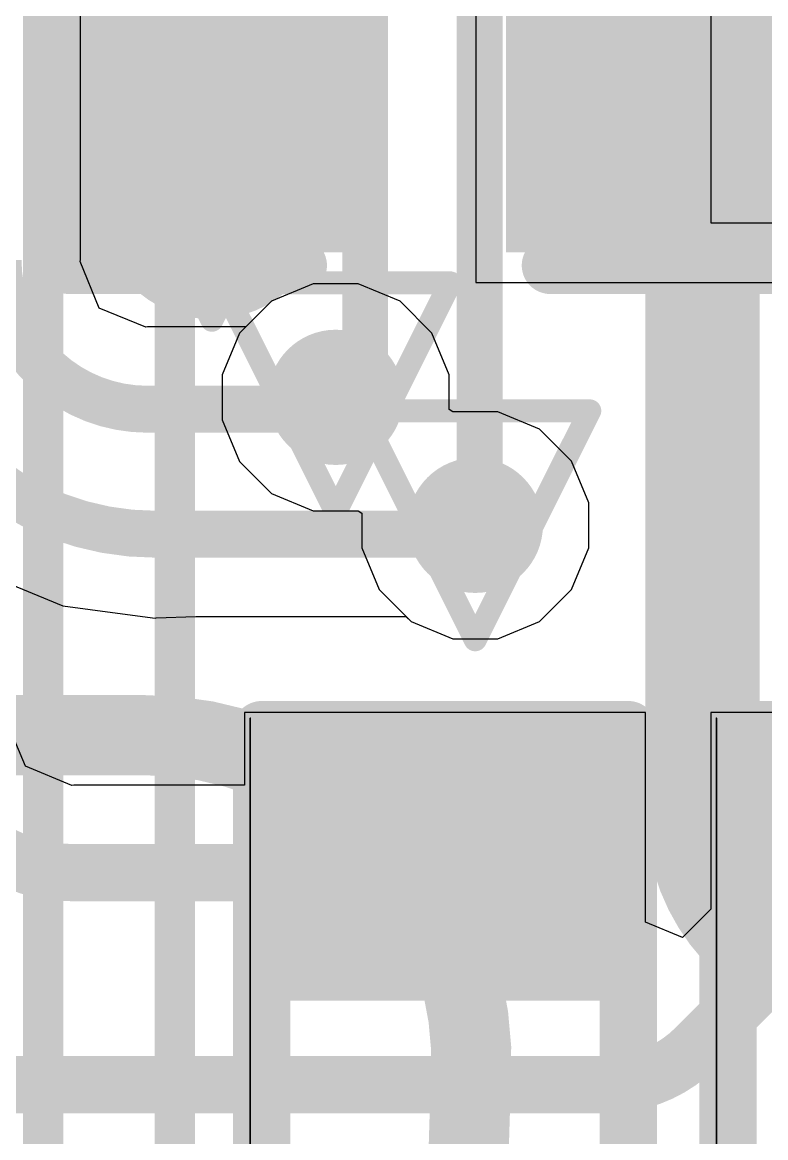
# Model space of a CAD drawing. Header units: inches. Extents: x -6 to 283, y -12 to 154.
# Drawn here: x 33.022 to 34.671, y -5.96 to -3.486 of the extents above; entities that cross this region are included whole.
import ezdxf

# ---------------------------------------------------------------- set-up
doc = ezdxf.new("R2010")
doc.units = ezdxf.units.IN
for name, color, linetype in [('Bottom Layer', 5, 'Continuous'), ('Bottom Overlay', 54, 'Continuous'), ('Bottom Paste', 16, 'Continuous'), ('Bottom Solder', 6, 'Continuous'), ('Drill Drawing', 1, 'Continuous'), ('GND-1', 16, 'Continuous'), ('GND-2', 90, 'Continuous'), ('GND-3', 216, 'Continuous'), ('GND-4', 54, 'Continuous'), ('PWR-1', 156, 'Continuous'), ('PWR-2', 130, 'Continuous'), ('Signal L1', 76, 'Continuous'), ('Signal L2', 6, 'Continuous'), ('Top Layer', 1, 'Continuous'), ('Top Overlay', 2, 'Continuous'), ('Top Paste', 8, 'Continuous'), ('Top Solder', 216, 'Continuous'), ('Via Holes', 16, 'Continuous')]:
    doc.layers.add(name, color=color, linetype=linetype)

# ---------------------------------------------------------------- blocks, each defined once
blk = doc.blocks.new('R___0402_80')
at = {"layer": 'Top Layer'}
for points in [[(-0.6985, -0.3175), (-0.6985, 0.3175), (-0.2413, 0.3175), (-0.2413, -0.3175)], [(0.2413, -0.3175), (0.2413, 0.3175), (0.6985, 0.3175), (0.6985, -0.3175)]]:
    blk.add_hatch(color=1, dxfattribs=at).paths.add_polyline_path(points)
at = {"layer": 'Top Paste'}
for points in [[(-0.6985, -0.3175), (-0.6985, 0.3175), (-0.2413, 0.3175), (-0.2413, -0.3175)], [(0.2413, -0.3175), (0.2413, 0.3175), (0.6985, 0.3175), (0.6985, -0.3175)]]:
    blk.add_hatch(color=8, dxfattribs=at).paths.add_polyline_path(points)
at = {"layer": 'Top Solder'}
for points in [[(-0.7535, -0.3725), (-0.7535, 0.3725), (-0.1863, 0.3725), (-0.1863, -0.3725)], [(0.1863, -0.3725), (0.1863, 0.3725), (0.7535, 0.3725), (0.7535, -0.3725)]]:
    blk.add_hatch(color=216, dxfattribs=at).paths.add_polyline_path(points)
at = {"layer": 'Top Overlay'}
for points in [[(-0.7874, -0.4064, 0.127, 0.127, 0), (-0.7874, 0.4064, 0.127, 0.127, 0)], [(0.7874, 0.4064, 0.127, 0.127, 0), (-0.7874, 0.4064, 0.127, 0.127, 0)], [(0.7874, -0.4064, 0.127, 0.127, 0), (0.7874, 0.4064, 0.127, 0.127, 0)], [(0.7874, -0.4064, 0.127, 0.127, 0), (-0.7874, -0.4064, 0.127, 0.127, 0)], [(0.8128, -0.4318, 0.00323, 0.00323, 0), (-0.8128, -0.4318, 0.00323, 0.00323, 0)]]:
    blk.add_lwpolyline(points, format="xyseb", dxfattribs=at)
for points in [[(-0.8191, 0.4064, 0.0635, 0.0635, 1), (-0.7556, 0.4064, 0.0635, 0.0635, 1)], [(-0.8191, 0.4064, 0.0635, 0.0635, 1), (-0.7556, 0.4064, 0.0635, 0.0635, 1)], [(0.7556, 0.4064, 0.0635, 0.0635, 1), (0.8191, 0.4064, 0.0635, 0.0635, 1)], [(0.7556, 0.4064, 0.0635, 0.0635, 1), (0.8191, 0.4064, 0.0635, 0.0635, 1)], [(-0.8191, -0.4064, 0.0635, 0.0635, 1), (-0.7556, -0.4064, 0.0635, 0.0635, 1)], [(-0.8191, -0.4064, 0.0635, 0.0635, 1), (-0.7556, -0.4064, 0.0635, 0.0635, 1)], [(0.7556, -0.4064, 0.0635, 0.0635, 1), (0.8191, -0.4064, 0.0635, 0.0635, 1)], [(0.7556, -0.4064, 0.0635, 0.0635, 1), (0.8191, -0.4064, 0.0635, 0.0635, 1)], [(-0.8136, -0.4318, 0.00161, 0.00161, 1), (-0.812, -0.4318, 0.00161, 0.00161, 1)], [(0.812, -0.4318, 0.00161, 0.00161, 1), (0.8136, -0.4318, 0.00161, 0.00161, 1)]]:
    blk.add_lwpolyline(points, format="xyseb", close=True, dxfattribs=at)
blk = doc.blocks.new('R___0402_81')
at = {"layer": 'Top Layer'}
for points in [[(-0.6985, -0.3175), (-0.6985, 0.3175), (-0.2413, 0.3175), (-0.2413, -0.3175)], [(0.2413, -0.3175), (0.2413, 0.3175), (0.6985, 0.3175), (0.6985, -0.3175)]]:
    blk.add_hatch(color=1, dxfattribs=at).paths.add_polyline_path(points)
at = {"layer": 'Top Paste'}
for points in [[(-0.6985, -0.3175), (-0.6985, 0.3175), (-0.2413, 0.3175), (-0.2413, -0.3175)], [(0.2413, -0.3175), (0.2413, 0.3175), (0.6985, 0.3175), (0.6985, -0.3175)]]:
    blk.add_hatch(color=8, dxfattribs=at).paths.add_polyline_path(points)
at = {"layer": 'Top Solder'}
for points in [[(-0.7535, -0.3725), (-0.7535, 0.3725), (-0.1863, 0.3725), (-0.1863, -0.3725)], [(0.1863, -0.3725), (0.1863, 0.3725), (0.7535, 0.3725), (0.7535, -0.3725)]]:
    blk.add_hatch(color=216, dxfattribs=at).paths.add_polyline_path(points)
at = {"layer": 'Top Overlay'}
for points in [[(-0.7874, -0.4064, 0.127, 0.127, 0), (-0.7874, 0.4064, 0.127, 0.127, 0)], [(0.7874, 0.4064, 0.127, 0.127, 0), (-0.7874, 0.4064, 0.127, 0.127, 0)], [(0.7874, -0.4064, 0.127, 0.127, 0), (0.7874, 0.4064, 0.127, 0.127, 0)], [(0.7874, -0.4064, 0.127, 0.127, 0), (-0.7874, -0.4064, 0.127, 0.127, 0)], [(0.8128, -0.4318, 0.00323, 0.00323, 0), (-0.8128, -0.4318, 0.00323, 0.00323, 0)]]:
    blk.add_lwpolyline(points, format="xyseb", dxfattribs=at)
for points in [[(-0.8191, 0.4064, 0.0635, 0.0635, 1), (-0.7556, 0.4064, 0.0635, 0.0635, 1)], [(-0.8191, 0.4064, 0.0635, 0.0635, 1), (-0.7556, 0.4064, 0.0635, 0.0635, 1)], [(0.7556, 0.4064, 0.0635, 0.0635, 1), (0.8191, 0.4064, 0.0635, 0.0635, 1)], [(0.7556, 0.4064, 0.0635, 0.0635, 1), (0.8191, 0.4064, 0.0635, 0.0635, 1)], [(-0.8191, -0.4064, 0.0635, 0.0635, 1), (-0.7556, -0.4064, 0.0635, 0.0635, 1)], [(-0.8191, -0.4064, 0.0635, 0.0635, 1), (-0.7556, -0.4064, 0.0635, 0.0635, 1)], [(0.7556, -0.4064, 0.0635, 0.0635, 1), (0.8191, -0.4064, 0.0635, 0.0635, 1)], [(0.7556, -0.4064, 0.0635, 0.0635, 1), (0.8191, -0.4064, 0.0635, 0.0635, 1)], [(-0.8136, -0.4318, 0.00161, 0.00161, 1), (-0.812, -0.4318, 0.00161, 0.00161, 1)], [(0.812, -0.4318, 0.00161, 0.00161, 1), (0.8136, -0.4318, 0.00161, 0.00161, 1)]]:
    blk.add_lwpolyline(points, format="xyseb", close=True, dxfattribs=at)
blk = doc.blocks.new('C___0402_B_438')
at = {"layer": 'Bottom Layer'}
for points in [[(-0.2413, 0.3175), (-0.2413, -0.3175), (-0.6985, -0.3175), (-0.6985, 0.3175)], [(0.6985, 0.3175), (0.6985, -0.3175), (0.2413, -0.3175), (0.2413, 0.3175)]]:
    blk.add_hatch(color=5, dxfattribs=at).paths.add_polyline_path(points)
at = {"layer": 'Bottom Paste'}
for points in [[(-0.2413, 0.3175), (-0.2413, -0.3175), (-0.6985, -0.3175), (-0.6985, 0.3175)], [(0.6985, 0.3175), (0.6985, -0.3175), (0.2413, -0.3175), (0.2413, 0.3175)]]:
    blk.add_hatch(color=16, dxfattribs=at).paths.add_polyline_path(points)
at = {"layer": 'Bottom Solder'}
for points in [[(-0.1813, 0.3775), (-0.1813, -0.3775), (-0.7585, -0.3775), (-0.7585, 0.3775)], [(0.7585, 0.3775), (0.7585, -0.3775), (0.1813, -0.3775), (0.1813, 0.3775)]]:
    blk.add_hatch(color=6, dxfattribs=at).paths.add_polyline_path(points)
at = {"layer": 'Bottom Overlay'}
for points in [[(-0.2794, 0.4064, 0.127, 0.127, 0), (-0.7874, 0.4064, 0.127, 0.127, 0)], [(-0.7874, 0.4064, 0.127, 0.127, 0), (-0.7874, -0.4064, 0.127, 0.127, 0)], [(0.7874, 0.4064, 0.127, 0.127, 0), (0.2794, 0.4064, 0.127, 0.127, 0)], [(0.7874, 0.4064, 0.127, 0.127, 0), (0.7874, -0.4064, 0.127, 0.127, 0)], [(-0.2794, -0.4064, 0.127, 0.127, 0), (-0.7874, -0.4064, 0.127, 0.127, 0)], [(0.7874, -0.4064, 0.127, 0.127, 0), (0.2794, -0.4064, 0.127, 0.127, 0)]]:
    blk.add_lwpolyline(points, format="xyseb", dxfattribs=at)
for points in [[(-0.8191, 0.4064, 0.0635, 0.0635, 1), (-0.7556, 0.4064, 0.0635, 0.0635, 1)], [(-0.8191, 0.4064, 0.0635, 0.0635, 1), (-0.7556, 0.4064, 0.0635, 0.0635, 1)], [(-0.3111, 0.4064, 0.0635, 0.0635, 1), (-0.2477, 0.4064, 0.0635, 0.0635, 1)], [(0.2477, 0.4064, 0.0635, 0.0635, 1), (0.3111, 0.4064, 0.0635, 0.0635, 1)], [(0.7556, 0.4064, 0.0635, 0.0635, 1), (0.8191, 0.4064, 0.0635, 0.0635, 1)], [(0.7556, 0.4064, 0.0635, 0.0635, 1), (0.8191, 0.4064, 0.0635, 0.0635, 1)], [(-0.8191, -0.4064, 0.0635, 0.0635, 1), (-0.7556, -0.4064, 0.0635, 0.0635, 1)], [(-0.8191, -0.4064, 0.0635, 0.0635, 1), (-0.7556, -0.4064, 0.0635, 0.0635, 1)], [(-0.3111, -0.4064, 0.0635, 0.0635, 1), (-0.2477, -0.4064, 0.0635, 0.0635, 1)], [(0.2477, -0.4064, 0.0635, 0.0635, 1), (0.3111, -0.4064, 0.0635, 0.0635, 1)], [(0.7556, -0.4064, 0.0635, 0.0635, 1), (0.8191, -0.4064, 0.0635, 0.0635, 1)], [(0.7556, -0.4064, 0.0635, 0.0635, 1), (0.8191, -0.4064, 0.0635, 0.0635, 1)]]:
    blk.add_lwpolyline(points, format="xyseb", close=True, dxfattribs=at)
blk = doc.blocks.new('C___0402_439')
at = {"layer": 'Top Layer'}
for points in [[(-0.6985, -0.3175), (-0.6985, 0.3175), (-0.2413, 0.3175), (-0.2413, -0.3175)], [(0.2413, -0.3175), (0.2413, 0.3175), (0.6985, 0.3175), (0.6985, -0.3175)]]:
    blk.add_hatch(color=1, dxfattribs=at).paths.add_polyline_path(points)
at = {"layer": 'Top Paste'}
for points in [[(-0.6985, -0.3175), (-0.6985, 0.3175), (-0.2413, 0.3175), (-0.2413, -0.3175)], [(0.2413, -0.3175), (0.2413, 0.3175), (0.6985, 0.3175), (0.6985, -0.3175)]]:
    blk.add_hatch(color=8, dxfattribs=at).paths.add_polyline_path(points)
at = {"layer": 'Top Solder'}
for points in [[(-0.7585, -0.3775), (-0.7585, 0.3775), (-0.1813, 0.3775), (-0.1813, -0.3775)], [(0.1813, -0.3775), (0.1813, 0.3775), (0.7585, 0.3775), (0.7585, -0.3775)]]:
    blk.add_hatch(color=216, dxfattribs=at).paths.add_polyline_path(points)
at = {"layer": 'Top Overlay'}
for points in [[(-0.7874, 0.4064, 0.127, 0.127, 0), (-0.7874, -0.4064, 0.127, 0.127, 0)], [(-0.7874, 0.4064, 0.127, 0.127, 0), (-0.2794, 0.4064, 0.127, 0.127, 0)], [(0.2794, 0.4064, 0.127, 0.127, 0), (0.7874, 0.4064, 0.127, 0.127, 0)], [(0.7874, 0.4064, 0.127, 0.127, 0), (0.7874, -0.4064, 0.127, 0.127, 0)], [(-0.7874, -0.4064, 0.127, 0.127, 0), (-0.2794, -0.4064, 0.127, 0.127, 0)], [(0.2794, -0.4064, 0.127, 0.127, 0), (0.7874, -0.4064, 0.127, 0.127, 0)]]:
    blk.add_lwpolyline(points, format="xyseb", dxfattribs=at)
for points in [[(-0.8191, 0.4064, 0.0635, 0.0635, 1), (-0.7556, 0.4064, 0.0635, 0.0635, 1)], [(-0.8191, 0.4064, 0.0635, 0.0635, 1), (-0.7556, 0.4064, 0.0635, 0.0635, 1)], [(-0.3111, 0.4064, 0.0635, 0.0635, 1), (-0.2477, 0.4064, 0.0635, 0.0635, 1)], [(0.2477, 0.4064, 0.0635, 0.0635, 1), (0.3111, 0.4064, 0.0635, 0.0635, 1)], [(0.7556, 0.4064, 0.0635, 0.0635, 1), (0.8191, 0.4064, 0.0635, 0.0635, 1)], [(0.7556, 0.4064, 0.0635, 0.0635, 1), (0.8191, 0.4064, 0.0635, 0.0635, 1)], [(-0.8191, -0.4064, 0.0635, 0.0635, 1), (-0.7556, -0.4064, 0.0635, 0.0635, 1)], [(-0.8191, -0.4064, 0.0635, 0.0635, 1), (-0.7556, -0.4064, 0.0635, 0.0635, 1)], [(-0.3111, -0.4064, 0.0635, 0.0635, 1), (-0.2477, -0.4064, 0.0635, 0.0635, 1)], [(0.2477, -0.4064, 0.0635, 0.0635, 1), (0.3111, -0.4064, 0.0635, 0.0635, 1)], [(0.7556, -0.4064, 0.0635, 0.0635, 1), (0.8191, -0.4064, 0.0635, 0.0635, 1)], [(0.7556, -0.4064, 0.0635, 0.0635, 1), (0.8191, -0.4064, 0.0635, 0.0635, 1)]]:
    blk.add_lwpolyline(points, format="xyseb", close=True, dxfattribs=at)

msp = doc.modelspace()

# ---------------------------------------------------------------- hatches: boundary and pattern name
at = {"layer": 'Bottom Layer'}
h = msp.add_hatch(color=5, dxfattribs=at)
edge = h.paths.add_edge_path()
edge.add_arc((33.4426, -3.8929), 0.15, 0, 360)
h = msp.add_hatch(color=5, dxfattribs=at)
edge = h.paths.add_edge_path()
edge.add_arc((33.7172, -4.3178), 0.15, 0, 360)
h = msp.add_hatch(color=5, dxfattribs=at)
edge = h.paths.add_edge_path()
edge.add_arc((34.0266, -4.6017), 0.15, 0, 360)
at = {"layer": 'Bottom Solder'}
h = msp.add_hatch(color=6, dxfattribs=at)
edge = h.paths.add_edge_path()
edge.add_arc((33.4426, -3.8929), 0.2516, 0, 360)
at = {"layer": 'GND-1'}
h = msp.add_hatch(color=16, dxfattribs=at)
edge = h.paths.add_edge_path()
edge.add_arc((33.7172, -4.3178), 0.15, 0, 360)
h = msp.add_hatch(color=16, dxfattribs=at)
edge = h.paths.add_edge_path()
edge.add_arc((34.0266, -4.6017), 0.15, 0, 360)
at = {"layer": 'GND-2'}
h = msp.add_hatch(color=90, dxfattribs=at)
edge = h.paths.add_edge_path()
edge.add_arc((33.7172, -4.3178), 0.15, 0, 360)
h = msp.add_hatch(color=90, dxfattribs=at)
edge = h.paths.add_edge_path()
edge.add_arc((34.0266, -4.6017), 0.15, 0, 360)
at = {"layer": 'GND-3'}
h = msp.add_hatch(color=216, dxfattribs=at)
edge = h.paths.add_edge_path()
edge.add_arc((33.7172, -4.3178), 0.15, 0, 360)
h = msp.add_hatch(color=216, dxfattribs=at)
edge = h.paths.add_edge_path()
edge.add_arc((34.0266, -4.6017), 0.15, 0, 360)
at = {"layer": 'GND-4'}
h = msp.add_hatch(color=54, dxfattribs=at)
edge = h.paths.add_edge_path()
edge.add_arc((33.4426, -3.8929), 0.15, 0, 360)
h = msp.add_hatch(color=54, dxfattribs=at)
edge = h.paths.add_edge_path()
edge.add_arc((33.7172, -4.3178), 0.15, 0, 360)
h = msp.add_hatch(color=54, dxfattribs=at)
edge = h.paths.add_edge_path()
edge.add_arc((34.0266, -4.6017), 0.15, 0, 360)
at = {"layer": 'PWR-1'}
h = msp.add_hatch(color=156, dxfattribs=at)
edge = h.paths.add_edge_path()
edge.add_arc((33.7172, -4.3178), 0.15, 0, 360)
h = msp.add_hatch(color=156, dxfattribs=at)
edge = h.paths.add_edge_path()
edge.add_arc((34.0266, -4.6017), 0.15, 0, 360)
at = {"layer": 'PWR-2'}
h = msp.add_hatch(color=130, dxfattribs=at)
edge = h.paths.add_edge_path()
edge.add_arc((33.7172, -4.3178), 0.15, 0, 360)
h = msp.add_hatch(color=130, dxfattribs=at)
edge = h.paths.add_edge_path()
edge.add_arc((34.0266, -4.6017), 0.15, 0, 360)
at = {"layer": 'Signal L1'}
h = msp.add_hatch(color=76, dxfattribs=at)
edge = h.paths.add_edge_path()
edge.add_arc((33.7172, -4.3178), 0.15, 0, 360)
h = msp.add_hatch(color=76, dxfattribs=at)
edge = h.paths.add_edge_path()
edge.add_arc((34.0266, -4.6017), 0.15, 0, 360)
at = {"layer": 'Signal L2'}
h = msp.add_hatch(color=6, dxfattribs=at)
edge = h.paths.add_edge_path()
edge.add_arc((33.4426, -3.8929), 0.15, 0, 360)
h = msp.add_hatch(color=6, dxfattribs=at)
edge = h.paths.add_edge_path()
edge.add_arc((33.7172, -4.3178), 0.15, 0, 360)
h = msp.add_hatch(color=6, dxfattribs=at)
edge = h.paths.add_edge_path()
edge.add_arc((34.0266, -4.6017), 0.15, 0, 360)
at = {"layer": 'Top Layer'}
h = msp.add_hatch(color=1, dxfattribs=at)
edge = h.paths.add_edge_path()
edge.add_arc((33.7172, -4.3178), 0.15, 0, 360)
h = msp.add_hatch(color=1, dxfattribs=at)
edge = h.paths.add_edge_path()
edge.add_arc((34.0266, -4.6017), 0.15, 0, 360)
at = {"layer": 'Via Holes'}
h = msp.add_hatch(color=7, dxfattribs=at)
edge = h.paths.add_edge_path()
edge.add_arc((33.4426, -3.8929), 0.075, 0, 360)
h = msp.add_hatch(color=7, dxfattribs=at)
edge = h.paths.add_edge_path()
edge.add_arc((33.7172, -4.3178), 0.075, 0, 360)
h = msp.add_hatch(color=7, dxfattribs=at)
edge = h.paths.add_edge_path()
edge.add_arc((34.0266, -4.6017), 0.075, 0, 360)

# ---------------------------------------------------------------- linework, layer by layer
at = {"layer": 'Bottom Layer'}
for p, q in [((33.151, -4.0129), (33.151, -0.7122)), ((34.028, -3.1743), (34.028, -4.0633)), ((33.1502, -4.0166), (33.151, -4.0129)), ((33.1929, -4.1197), (33.1502, -4.0166)), ((33.6672, -4.0662), (33.5747, -4.1045)), ((33.7673, -4.0662), (33.6672, -4.0662)), ((33.8597, -4.1045), (33.7673, -4.0662)), ((34.028, -4.0633), (34.7392, -4.0633)), ((33.5747, -4.1045), (33.5175, -4.1617)), ((33.9305, -4.1752), (33.8597, -4.1045)), ((33.296, -4.1624), (33.1929, -4.1197)), ((33.2998, -4.1617), (33.296, -4.1624)), ((33.5175, -4.1617), (33.2998, -4.1617)), ((33.9688, -4.2677), (33.9305, -4.1752)), ((33.9688, -4.345), (33.9688, -4.2677)), ((33.9765, -4.3501), (33.9688, -4.345)), ((34.0766, -4.3501), (33.9765, -4.3501)), ((34.1691, -4.3884), (34.0766, -4.3501)), ((34.2399, -4.4592), (34.1691, -4.3884)), ((34.2782, -4.5517), (34.2399, -4.4592)), ((34.2782, -4.6518), (34.2782, -4.5517)), ((34.2399, -4.7442), (34.2782, -4.6518)), ((32.9213, -4.7013), (33.112, -4.7803)), ((34.1691, -4.815), (34.2399, -4.7442)), ((33.112, -4.7803), (33.2335, -4.7963)), ((33.2335, -4.7963), (33.3166, -4.8073)), ((33.3166, -4.8073), (33.3191, -4.8069)), ((33.3191, -4.8069), (33.4069, -4.804)), ((33.4069, -4.804), (33.873, -4.804)), ((33.873, -4.804), (33.8841, -4.815)), ((33.8841, -4.815), (33.9765, -4.8533)), ((34.0766, -4.8533), (34.1691, -4.815)), ((33.9765, -4.8533), (34.0766, -4.8533))]:
    msp.add_line(p, q, dxfattribs=at)
for points in [[(33.4438, -3.6188, 0.254, 0.254, 0), (33.4438, -2.6028, 0.254, 0.254, 0)], [(34.3836, -3.5299, 0.1041, 0.1041, 0), (34.5601, -3.3534, 0.1041, 0.1041, 0)], [(34.3836, -3.6188, 0.1041, 0.1041, 0), (34.3836, -3.5299, 0.1041, 0.1041, 0)], [(33.3184, -4.6214, 0.1041, 0.1041, -0.415066), (32.7119, -4.0167, 0.1041, 0.1041, 0)], [(33.2998, -4.3442, 0.1041, 0.1041, -0.414214), (32.9684, -4.0129, 0.1041, 0.1041, 0)], [(33.6907, -4.3442, 0.1041, 0.1041, 0), (33.7172, -4.3178, 0.1041, 0.1041, 0)], [(33.2998, -4.3442, 0.1041, 0.1041, 0), (33.6907, -4.3442, 0.1041, 0.1041, 0)], [(34.0069, -4.6214, 0.1041, 0.1041, 0), (34.0266, -4.6017, 0.1041, 0.1041, 0)], [(33.3184, -4.6214, 0.1041, 0.1041, 0), (33.3185, -4.6214, 0.1041, 0.1041, 0)], [(33.3185, -4.6214, 0.1041, 0.1041, -0.000067), (33.3184, -4.6214, 0.1041, 0.1041, 0)], [(33.3185, -4.6214, 0.1041, 0.1041, 0), (34.0069, -4.6214, 0.1041, 0.1041, 0)]]:
    msp.add_lwpolyline(points, format="xyseb", dxfattribs=at)
for points in [[(34.3575, -3.5299, 0.0521, 0.0521, 1), (34.4096, -3.5299, 0.0521, 0.0521, 1)], [(34.3575, -3.5299, 0.0521, 0.0521, 1), (34.4096, -3.5299, 0.0521, 0.0521, 1)], [(33.3803, -3.6188, 0.127, 0.127, 1), (33.5073, -3.6188, 0.127, 0.127, 1)], [(34.3575, -3.6188, 0.0521, 0.0521, 1), (34.4096, -3.6188, 0.0521, 0.0521, 1)], [(33.6912, -4.3178, 0.0521, 0.0521, 1), (33.7432, -4.3178, 0.0521, 0.0521, 1)], [(33.2738, -4.3442, 0.0521, 0.0521, 1), (33.3258, -4.3442, 0.0521, 0.0521, 1)], [(33.2738, -4.3442, 0.0521, 0.0521, 1), (33.3258, -4.3442, 0.0521, 0.0521, 1)], [(33.6647, -4.3442, 0.0521, 0.0521, 1), (33.7168, -4.3442, 0.0521, 0.0521, 1)], [(33.6647, -4.3442, 0.0521, 0.0521, 1), (33.7168, -4.3442, 0.0521, 0.0521, 1)], [(34.0006, -4.6017, 0.0521, 0.0521, 1), (34.0526, -4.6017, 0.0521, 0.0521, 1)], [(33.2923, -4.6214, 0.0521, 0.0521, 1), (33.3444, -4.6214, 0.0521, 0.0521, 1)], [(33.2923, -4.6214, 0.0521, 0.0521, 1), (33.3444, -4.6214, 0.0521, 0.0521, 1)], [(33.2923, -4.6214, 0.0521, 0.0521, 1), (33.3444, -4.6214, 0.0521, 0.0521, 1)], [(33.2925, -4.6214, 0.0521, 0.0521, 1), (33.3446, -4.6214, 0.0521, 0.0521, 1)], [(33.2925, -4.6214, 0.0521, 0.0521, 1), (33.3446, -4.6214, 0.0521, 0.0521, 1)], [(33.2925, -4.6214, 0.0521, 0.0521, 1), (33.3446, -4.6214, 0.0521, 0.0521, 1)], [(33.9809, -4.6214, 0.0521, 0.0521, 1), (34.0329, -4.6214, 0.0521, 0.0521, 1)], [(33.9809, -4.6214, 0.0521, 0.0521, 1), (34.0329, -4.6214, 0.0521, 0.0521, 1)]]:
    msp.add_lwpolyline(points, format="xyseb", close=True, dxfattribs=at)
at = {"layer": 'Drill Drawing'}
for points in [[(33.1886, -3.6389, 0.0508, 0.0508, 0), (33.6966, -3.6389, 0.0508, 0.0508, 0)], [(33.1886, -3.6389, 0.0508, 0.0508, 0), (33.4426, -4.1469, 0.0508, 0.0508, 0)], [(33.4426, -4.1469, 0.0508, 0.0508, 0), (33.6966, -3.6389, 0.0508, 0.0508, 0)], [(33.4632, -4.0638, 0.0508, 0.0508, 0), (33.9712, -4.0638, 0.0508, 0.0508, 0)], [(33.4632, -4.0638, 0.0508, 0.0508, 0), (33.7172, -4.5718, 0.0508, 0.0508, 0)], [(33.7172, -4.5718, 0.0508, 0.0508, 0), (33.9712, -4.0638, 0.0508, 0.0508, 0)], [(33.7726, -4.3477, 0.0508, 0.0508, 0), (34.2806, -4.3477, 0.0508, 0.0508, 0)], [(33.7726, -4.3477, 0.0508, 0.0508, 0), (34.0266, -4.8557, 0.0508, 0.0508, 0)], [(34.0266, -4.8557, 0.0508, 0.0508, 0), (34.2806, -4.3477, 0.0508, 0.0508, 0)]]:
    msp.add_lwpolyline(points, format="xyseb", dxfattribs=at)
for points in [[(33.1759, -3.6389, 0.0254, 0.0254, 1), (33.2013, -3.6389, 0.0254, 0.0254, 1)], [(33.1759, -3.6389, 0.0254, 0.0254, 1), (33.2013, -3.6389, 0.0254, 0.0254, 1)], [(33.6839, -3.6389, 0.0254, 0.0254, 1), (33.7093, -3.6389, 0.0254, 0.0254, 1)], [(33.6839, -3.6389, 0.0254, 0.0254, 1), (33.7093, -3.6389, 0.0254, 0.0254, 1)], [(33.4505, -4.0638, 0.0254, 0.0254, 1), (33.4759, -4.0638, 0.0254, 0.0254, 1)], [(33.4505, -4.0638, 0.0254, 0.0254, 1), (33.4759, -4.0638, 0.0254, 0.0254, 1)], [(33.9585, -4.0638, 0.0254, 0.0254, 1), (33.9839, -4.0638, 0.0254, 0.0254, 1)], [(33.9585, -4.0638, 0.0254, 0.0254, 1), (33.9839, -4.0638, 0.0254, 0.0254, 1)], [(33.4299, -4.1469, 0.0254, 0.0254, 1), (33.4553, -4.1469, 0.0254, 0.0254, 1)], [(33.4299, -4.1469, 0.0254, 0.0254, 1), (33.4553, -4.1469, 0.0254, 0.0254, 1)], [(33.7599, -4.3477, 0.0254, 0.0254, 1), (33.7853, -4.3477, 0.0254, 0.0254, 1)], [(33.7599, -4.3477, 0.0254, 0.0254, 1), (33.7853, -4.3477, 0.0254, 0.0254, 1)], [(34.2679, -4.3477, 0.0254, 0.0254, 1), (34.2933, -4.3477, 0.0254, 0.0254, 1)], [(34.2679, -4.3477, 0.0254, 0.0254, 1), (34.2933, -4.3477, 0.0254, 0.0254, 1)], [(33.7045, -4.5718, 0.0254, 0.0254, 1), (33.7299, -4.5718, 0.0254, 0.0254, 1)], [(33.7045, -4.5718, 0.0254, 0.0254, 1), (33.7299, -4.5718, 0.0254, 0.0254, 1)], [(34.0139, -4.8557, 0.0254, 0.0254, 1), (34.0393, -4.8557, 0.0254, 0.0254, 1)], [(34.0139, -4.8557, 0.0254, 0.0254, 1), (34.0393, -4.8557, 0.0254, 0.0254, 1)]]:
    msp.add_lwpolyline(points, format="xyseb", close=True, dxfattribs=at)
at = {"layer": 'GND-1'}
for p, q in [((33.6672, -4.0662), (33.5747, -4.1045)), ((33.7673, -4.0662), (33.6672, -4.0662)), ((33.8597, -4.1045), (33.7673, -4.0662)), ((33.5747, -4.1045), (33.5039, -4.1752)), ((33.9305, -4.1752), (33.8597, -4.1045)), ((33.5039, -4.1752), (33.4656, -4.2677)), ((33.9688, -4.2677), (33.9305, -4.1752)), ((33.4656, -4.2677), (33.4656, -4.3678)), ((33.9688, -4.345), (33.9688, -4.2677)), ((33.9765, -4.3501), (33.9688, -4.345)), ((34.0766, -4.3501), (33.9765, -4.3501)), ((34.1691, -4.3884), (34.0766, -4.3501)), ((33.4656, -4.3678), (33.5039, -4.4603)), ((34.2399, -4.4592), (34.1691, -4.3884)), ((33.5039, -4.4603), (33.5747, -4.5311)), ((34.2782, -4.5517), (34.2399, -4.4592)), ((33.5747, -4.5311), (33.6672, -4.5694)), ((34.2782, -4.6518), (34.2782, -4.5517)), ((33.6672, -4.5694), (33.7673, -4.5694)), ((33.7673, -4.5694), (33.775, -4.5745)), ((33.775, -4.5745), (33.775, -4.6518)), ((33.775, -4.6518), (33.8133, -4.7442)), ((34.2399, -4.7442), (34.2782, -4.6518)), ((33.8133, -4.7442), (33.8841, -4.815)), ((34.1691, -4.815), (34.2399, -4.7442)), ((33.8841, -4.815), (33.9765, -4.8533)), ((34.0766, -4.8533), (34.1691, -4.815)), ((33.9765, -4.8533), (34.0766, -4.8533))]:
    msp.add_line(p, q, dxfattribs=at)
at = {"layer": 'GND-2'}
for p, q in [((33.6672, -4.0662), (33.5747, -4.1045)), ((33.7673, -4.0662), (33.6672, -4.0662)), ((33.8597, -4.1045), (33.7673, -4.0662)), ((33.5747, -4.1045), (33.5039, -4.1752)), ((33.9305, -4.1752), (33.8597, -4.1045)), ((33.5039, -4.1752), (33.4656, -4.2677)), ((33.9688, -4.2677), (33.9305, -4.1752)), ((33.4656, -4.2677), (33.4656, -4.3678)), ((33.9688, -4.345), (33.9688, -4.2677)), ((33.9765, -4.3501), (33.9688, -4.345)), ((34.0766, -4.3501), (33.9765, -4.3501)), ((34.1691, -4.3884), (34.0766, -4.3501)), ((33.4656, -4.3678), (33.5039, -4.4603)), ((34.2399, -4.4592), (34.1691, -4.3884)), ((33.5039, -4.4603), (33.5747, -4.5311)), ((34.2782, -4.5517), (34.2399, -4.4592)), ((33.5747, -4.5311), (33.6672, -4.5694)), ((34.2782, -4.6518), (34.2782, -4.5517)), ((33.6672, -4.5694), (33.7673, -4.5694)), ((33.7673, -4.5694), (33.775, -4.5745)), ((33.775, -4.5745), (33.775, -4.6518)), ((33.775, -4.6518), (33.8133, -4.7442)), ((34.2399, -4.7442), (34.2782, -4.6518)), ((33.8133, -4.7442), (33.8841, -4.815)), ((34.1691, -4.815), (34.2399, -4.7442)), ((33.8841, -4.815), (33.9765, -4.8533)), ((34.0766, -4.8533), (34.1691, -4.815)), ((33.9765, -4.8533), (34.0766, -4.8533))]:
    msp.add_line(p, q, dxfattribs=at)
at = {"layer": 'GND-3'}
for p, q in [((33.6672, -4.0662), (33.5747, -4.1045)), ((33.7673, -4.0662), (33.6672, -4.0662)), ((33.8597, -4.1045), (33.7673, -4.0662)), ((33.5747, -4.1045), (33.5039, -4.1752)), ((33.9305, -4.1752), (33.8597, -4.1045)), ((33.5039, -4.1752), (33.4656, -4.2677)), ((33.9688, -4.2677), (33.9305, -4.1752)), ((33.4656, -4.2677), (33.4656, -4.3678)), ((33.9688, -4.345), (33.9688, -4.2677)), ((33.9765, -4.3501), (33.9688, -4.345)), ((34.0766, -4.3501), (33.9765, -4.3501)), ((34.1691, -4.3884), (34.0766, -4.3501)), ((33.4656, -4.3678), (33.5039, -4.4603)), ((34.2399, -4.4592), (34.1691, -4.3884)), ((33.5039, -4.4603), (33.5747, -4.5311)), ((34.2782, -4.5517), (34.2399, -4.4592)), ((33.5747, -4.5311), (33.6672, -4.5694)), ((34.2782, -4.6518), (34.2782, -4.5517)), ((33.6672, -4.5694), (33.7673, -4.5694)), ((33.7673, -4.5694), (33.775, -4.5745)), ((33.775, -4.5745), (33.775, -4.6518)), ((33.775, -4.6518), (33.8133, -4.7442)), ((34.2399, -4.7442), (34.2782, -4.6518)), ((33.8133, -4.7442), (33.8841, -4.815)), ((34.1691, -4.815), (34.2399, -4.7442)), ((33.8841, -4.815), (33.9765, -4.8533)), ((34.0766, -4.8533), (34.1691, -4.815)), ((33.9765, -4.8533), (34.0766, -4.8533))]:
    msp.add_line(p, q, dxfattribs=at)
at = {"layer": 'GND-4'}
for p, q in [((33.6672, -4.0662), (33.5747, -4.1045)), ((33.7673, -4.0662), (33.6672, -4.0662)), ((33.8597, -4.1045), (33.7673, -4.0662)), ((33.5747, -4.1045), (33.5039, -4.1752)), ((33.9305, -4.1752), (33.8597, -4.1045)), ((33.5039, -4.1752), (33.4656, -4.2677)), ((33.9688, -4.2677), (33.9305, -4.1752)), ((33.4656, -4.2677), (33.4656, -4.3678)), ((33.9688, -4.345), (33.9688, -4.2677)), ((33.9765, -4.3501), (33.9688, -4.345)), ((34.0766, -4.3501), (33.9765, -4.3501)), ((34.1691, -4.3884), (34.0766, -4.3501)), ((33.4656, -4.3678), (33.5039, -4.4603)), ((34.2399, -4.4592), (34.1691, -4.3884)), ((33.5039, -4.4603), (33.5747, -4.5311)), ((34.2782, -4.5517), (34.2399, -4.4592)), ((33.5747, -4.5311), (33.6672, -4.5694)), ((34.2782, -4.6518), (34.2782, -4.5517)), ((33.6672, -4.5694), (33.7673, -4.5694)), ((33.7673, -4.5694), (33.775, -4.5745)), ((33.775, -4.5745), (33.775, -4.6518)), ((33.775, -4.6518), (33.8133, -4.7442)), ((34.2399, -4.7442), (34.2782, -4.6518)), ((33.8133, -4.7442), (33.8841, -4.815)), ((34.1691, -4.815), (34.2399, -4.7442)), ((33.8841, -4.815), (33.9765, -4.8533)), ((34.0766, -4.8533), (34.1691, -4.815)), ((33.9765, -4.8533), (34.0766, -4.8533))]:
    msp.add_line(p, q, dxfattribs=at)
at = {"layer": 'PWR-1'}
for p, q in [((33.6672, -4.0662), (33.5747, -4.1045)), ((33.7673, -4.0662), (33.6672, -4.0662)), ((33.8597, -4.1045), (33.7673, -4.0662)), ((33.5747, -4.1045), (33.5039, -4.1752)), ((33.9305, -4.1752), (33.8597, -4.1045)), ((33.5039, -4.1752), (33.4656, -4.2677)), ((33.9688, -4.2677), (33.9305, -4.1752)), ((33.4656, -4.2677), (33.4656, -4.3678)), ((33.9688, -4.345), (33.9688, -4.2677)), ((33.9765, -4.3501), (33.9688, -4.345)), ((34.0766, -4.3501), (33.9765, -4.3501)), ((34.1691, -4.3884), (34.0766, -4.3501)), ((33.4656, -4.3678), (33.5039, -4.4603)), ((34.2399, -4.4592), (34.1691, -4.3884)), ((33.5039, -4.4603), (33.5747, -4.5311)), ((34.2782, -4.5517), (34.2399, -4.4592)), ((33.5747, -4.5311), (33.6672, -4.5694)), ((34.2782, -4.6518), (34.2782, -4.5517)), ((33.6672, -4.5694), (33.7673, -4.5694)), ((33.7673, -4.5694), (33.775, -4.5745)), ((33.775, -4.5745), (33.775, -4.6518)), ((33.775, -4.6518), (33.8133, -4.7442)), ((34.2399, -4.7442), (34.2782, -4.6518)), ((33.8133, -4.7442), (33.8841, -4.815)), ((34.1691, -4.815), (34.2399, -4.7442)), ((33.8841, -4.815), (33.9765, -4.8533)), ((34.0766, -4.8533), (34.1691, -4.815)), ((33.9765, -4.8533), (34.0766, -4.8533))]:
    msp.add_line(p, q, dxfattribs=at)
at = {"layer": 'PWR-2'}
for p, q in [((33.6672, -4.0662), (33.5747, -4.1045)), ((33.7673, -4.0662), (33.6672, -4.0662)), ((33.8597, -4.1045), (33.7673, -4.0662)), ((33.5747, -4.1045), (33.5039, -4.1752)), ((33.9305, -4.1752), (33.8597, -4.1045)), ((33.5039, -4.1752), (33.4656, -4.2677)), ((33.9688, -4.2677), (33.9305, -4.1752)), ((33.4656, -4.2677), (33.4656, -4.3678)), ((33.9688, -4.345), (33.9688, -4.2677)), ((33.9765, -4.3501), (33.9688, -4.345)), ((34.0766, -4.3501), (33.9765, -4.3501)), ((34.1691, -4.3884), (34.0766, -4.3501)), ((33.4656, -4.3678), (33.5039, -4.4603)), ((34.2399, -4.4592), (34.1691, -4.3884)), ((33.5039, -4.4603), (33.5747, -4.5311)), ((34.2782, -4.5517), (34.2399, -4.4592)), ((33.5747, -4.5311), (33.6672, -4.5694)), ((34.2782, -4.6518), (34.2782, -4.5517)), ((33.6672, -4.5694), (33.7673, -4.5694)), ((33.7673, -4.5694), (33.775, -4.5745)), ((33.775, -4.5745), (33.775, -4.6518)), ((33.775, -4.6518), (33.8133, -4.7442)), ((34.2399, -4.7442), (34.2782, -4.6518)), ((33.8133, -4.7442), (33.8841, -4.815)), ((34.1691, -4.815), (34.2399, -4.7442)), ((33.8841, -4.815), (33.9765, -4.8533)), ((34.0766, -4.8533), (34.1691, -4.815)), ((33.9765, -4.8533), (34.0766, -4.8533))]:
    msp.add_line(p, q, dxfattribs=at)
at = {"layer": 'Signal L1'}
for points in [[(33.0684, -7.5955, 0.0889, 0.0889, 0), (33.0684, 3.5992, 0.0889, 0.0889, 0)], [(33.3605, -7.5955, 0.0889, 0.0889, 0), (33.3605, 3.5992, 0.0889, 0.0889, 0)], [(33.7823, -4.2526, 0.1016, 0.1016, 0), (33.7823, 2.1762, 0.1016, 0.1016, 0)], [(34.0363, -4.5718, 0.1016, 0.1016, 0), (34.0363, 2.1762, 0.1016, 0.1016, 0)], [(34.5305, -5.2347, 0.254, 0.254, 0), (34.5305, -2.1495, 0.254, 0.254, 0)], [(33.7823, -4.2526, 0.1016, 0.1016, -0.414214), (33.7172, -4.3178, 0.1016, 0.1016, 0)], [(34.0012, -4.6017, 0.1016, 0.1016, -0.414214), (34.0312, -4.5718, 0.1016, 0.1016, 0)], [(34.0312, -4.5718, 0.1016, 0.1016, 0), (34.0363, -4.5718, 0.1016, 0.1016, 0)], [(34.8967, -5.6009, 0.254, 0.254, -0.414214), (34.5305, -5.2347, 0.254, 0.254, 0)]]:
    msp.add_lwpolyline(points, format="xyseb", dxfattribs=at)
for points in [[(33.7569, -4.2526, 0.0508, 0.0508, 1), (33.8077, -4.2526, 0.0508, 0.0508, 1)], [(33.7569, -4.2526, 0.0508, 0.0508, 1), (33.8077, -4.2526, 0.0508, 0.0508, 1)], [(33.6918, -4.3178, 0.0508, 0.0508, 1), (33.7426, -4.3178, 0.0508, 0.0508, 1)], [(34.0058, -4.5718, 0.0508, 0.0508, 1), (34.0566, -4.5718, 0.0508, 0.0508, 1)], [(34.0058, -4.5718, 0.0508, 0.0508, 1), (34.0566, -4.5718, 0.0508, 0.0508, 1)], [(34.0109, -4.5718, 0.0508, 0.0508, 1), (34.0617, -4.5718, 0.0508, 0.0508, 1)], [(34.0109, -4.5718, 0.0508, 0.0508, 1), (34.0617, -4.5718, 0.0508, 0.0508, 1)], [(33.9758, -4.6017, 0.0508, 0.0508, 1), (34.0266, -4.6017, 0.0508, 0.0508, 1)], [(34.467, -5.2347, 0.127, 0.127, 1), (34.594, -5.2347, 0.127, 0.127, 1)], [(34.467, -5.2347, 0.127, 0.127, 1), (34.594, -5.2347, 0.127, 0.127, 1)]]:
    msp.add_lwpolyline(points, format="xyseb", close=True, dxfattribs=at)
at = {"layer": 'Signal L2'}
for points in [[(30.3479, -5.0671, 0.1778, 0.1778, 0), (33.2897, -5.0671, 0.1778, 0.1778, 0)], [(33.2897, -5.0671, 0.1778, 0.1778, 0), (33.2906, -5.0671, 0.1778, 0.1778, 0)], [(33.2906, -5.0671, 0.1778, 0.1778, -0.43137), (34.017, -5.8304, 0.1778, 0.1778, 0)], [(33.9633, -7.6127, 0.1778, 0.1778, 0), (34.0163, -5.8441, 0.1778, 0.1778, 0)], [(34.0163, -5.8441, 0.1778, 0.1778, 0), (34.017, -5.8304, 0.1778, 0.1778, 0)]]:
    msp.add_lwpolyline(points, format="xyseb", dxfattribs=at)
for points in [[(33.2452, -5.0671, 0.0889, 0.0889, 1), (33.3341, -5.0671, 0.0889, 0.0889, 1)], [(33.2452, -5.0671, 0.0889, 0.0889, 1), (33.3341, -5.0671, 0.0889, 0.0889, 1)], [(33.2462, -5.0671, 0.0889, 0.0889, 1), (33.3351, -5.0671, 0.0889, 0.0889, 1)], [(33.2462, -5.0671, 0.0889, 0.0889, 1), (33.3351, -5.0671, 0.0889, 0.0889, 1)], [(33.9718, -5.8441, 0.0889, 0.0889, 1), (34.0607, -5.8441, 0.0889, 0.0889, 1)], [(33.9718, -5.8441, 0.0889, 0.0889, 1), (34.0607, -5.8441, 0.0889, 0.0889, 1)], [(33.9726, -5.8304, 0.0889, 0.0889, 1), (34.0615, -5.8304, 0.0889, 0.0889, 1)], [(33.9726, -5.8304, 0.0889, 0.0889, 1), (34.0615, -5.8304, 0.0889, 0.0889, 1)]]:
    msp.add_lwpolyline(points, format="xyseb", close=True, dxfattribs=at)
at = {"layer": 'Top Layer'}
for p, q in [((34.5487, -3.2196), (34.5487, -3.9308)), ((34.5487, -3.9308), (34.7406, -3.9308)), ((33.6672, -4.0662), (33.5747, -4.1045)), ((33.7673, -4.0662), (33.6672, -4.0662)), ((33.8597, -4.1045), (33.7673, -4.0662)), ((33.5747, -4.1045), (33.5039, -4.1752)), ((33.9305, -4.1752), (33.8597, -4.1045)), ((33.5039, -4.1752), (33.4656, -4.2677)), ((33.9688, -4.2677), (33.9305, -4.1752)), ((33.4656, -4.2677), (33.4656, -4.3678)), ((33.9688, -4.345), (33.9688, -4.2677)), ((33.9765, -4.3501), (33.9688, -4.345)), ((34.0766, -4.3501), (33.9765, -4.3501)), ((34.1691, -4.3884), (34.0766, -4.3501)), ((33.4656, -4.3678), (33.5039, -4.4603)), ((34.2399, -4.4592), (34.1691, -4.3884)), ((33.5039, -4.4603), (33.5747, -4.5311)), ((34.2782, -4.5517), (34.2399, -4.4592)), ((33.5747, -4.5311), (33.6672, -4.5694)), ((34.2782, -4.6518), (34.2782, -4.5517)), ((33.6672, -4.5694), (33.7673, -4.5694)), ((33.7673, -4.5694), (33.775, -4.5745)), ((33.775, -4.5745), (33.775, -4.6518)), ((33.775, -4.6518), (33.8133, -4.7442)), ((34.2399, -4.7442), (34.2782, -4.6518)), ((33.8133, -4.7442), (33.8841, -4.815)), ((34.1691, -4.815), (34.2399, -4.7442)), ((33.8841, -4.815), (33.9765, -4.8533)), ((34.0766, -4.8533), (34.1691, -4.815)), ((33.9765, -4.8533), (34.0766, -4.8533)), ((34.4038, -5.0167), (33.5148, -5.0167)), ((33.5148, -5.0167), (33.5148, -5.1781)), ((34.4038, -5.4819), (34.4038, -5.0167)), ((35.4377, -5.0167), (34.5487, -5.0167)), ((34.5487, -5.0167), (34.5487, -5.4532)), ((33.0293, -5.1363), (32.9867, -5.0336)), ((33.1321, -5.1789), (33.0293, -5.1363)), ((33.1362, -5.1781), (33.1321, -5.1789)), ((33.5148, -5.1781), (33.1362, -5.1781)), ((34.5487, -5.4532), (34.4859, -5.516)), ((34.4859, -5.516), (34.4038, -5.4819))]:
    msp.add_line(p, q, dxfattribs=at)
for points in [[(33.1362, -5.3723, 0.127, 0.127, -0.414213), (32.7933, -5.0294, 0.127, 0.127, 0)], [(33.1362, -5.3723, 0.127, 0.127, 0), (33.9593, -5.3723, 0.127, 0.127, 0)], [(34.5161, -5.7605, 0.127, 0.127, 0), (34.835, -5.4415, 0.127, 0.127, 0)], [(34.5161, -5.7605, 0.127, 0.127, -0.199432), (34.3193, -5.8422, 0.127, 0.127, 0)], [(32.7933, -5.8422, 0.127, 0.127, 0), (34.3185, -5.8422, 0.127, 0.127, 0)], [(34.3185, -5.8422, 0.127, 0.127, 0), (34.3193, -5.8422, 0.127, 0.127, 0)]]:
    msp.add_lwpolyline(points, format="xyseb", dxfattribs=at)
for points in [[(33.1045, -5.3723, 0.0635, 0.0635, 1), (33.168, -5.3723, 0.0635, 0.0635, 1)], [(33.1045, -5.3723, 0.0635, 0.0635, 1), (33.168, -5.3723, 0.0635, 0.0635, 1)], [(33.9275, -5.3723, 0.0635, 0.0635, 1), (33.991, -5.3723, 0.0635, 0.0635, 1)], [(34.4844, -5.7605, 0.0635, 0.0635, 1), (34.5479, -5.7605, 0.0635, 0.0635, 1)], [(34.4844, -5.7605, 0.0635, 0.0635, 1), (34.5479, -5.7605, 0.0635, 0.0635, 1)], [(34.2867, -5.8422, 0.0635, 0.0635, 1), (34.3502, -5.8422, 0.0635, 0.0635, 1)], [(34.2867, -5.8422, 0.0635, 0.0635, 1), (34.3502, -5.8422, 0.0635, 0.0635, 1)], [(34.2875, -5.8422, 0.0635, 0.0635, 1), (34.351, -5.8422, 0.0635, 0.0635, 1)], [(34.2875, -5.8422, 0.0635, 0.0635, 1), (34.351, -5.8422, 0.0635, 0.0635, 1)]]:
    msp.add_lwpolyline(points, format="xyseb", close=True, dxfattribs=at)

# ---------------------------------------------------------------- block references
for name, p, rotation in [('C___0402_439', (34.9932, -3.1053), 90), ('C___0402_B_438', (33.9137, -3.6188), 180), ('R___0402_80', (33.9593, -5.8422), 270), ('R___0402_81', (34.9932, -5.8422), 270)]:
    msp.add_blockref(name, p, dxfattribs=dict(rotation=rotation))

doc.saveas('drawing.dxf')
